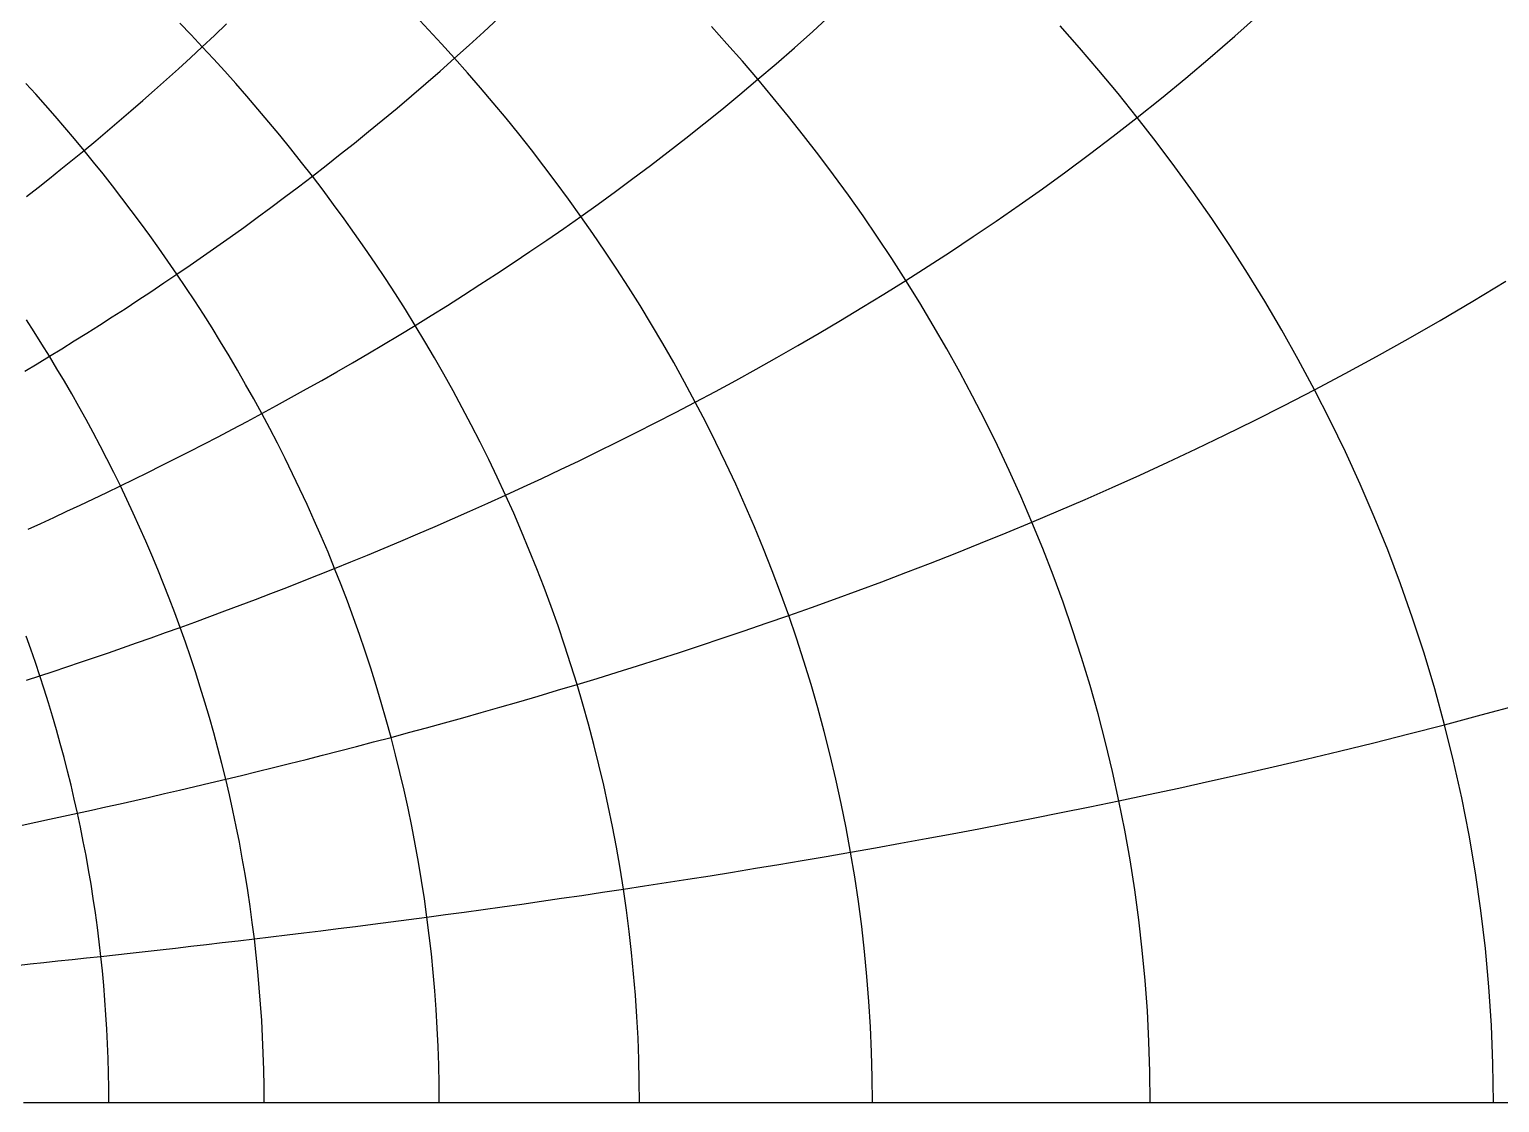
# Model space of a CAD drawing. Header units: metres. Extents: x -3.79 to 3.79, y -1 to 0.
# Drawn here: x 0.803 to 1.424, y -1 to -0.547 of the extents above; entities that cross this region are included whole.
import ezdxf

# ---------------------------------------------------------------- set-up
doc = ezdxf.new("R2010")
doc.units = ezdxf.units.M

msp = doc.modelspace()

# ---------------------------------------------------------------- linework, layer by layer
for p, q in [((0.87162, -0.54922), (0.86687, -0.54426)), ((0.88144, -0.54948), (0.88653, -0.54463)), ((0.97189, -0.54705), (0.96637, -0.54118)), ((0.99515, -0.54794), (1.00132, -0.54219)), ((1.0978, -0.55297), (1.09123, -0.54568)), ((1.13402, -0.54779), (1.14179, -0.54071)), ((1.24668, -0.55469), (1.23848, -0.54539)), ((1.31217, -0.54983), (1.3226, -0.54055)), ((0.87636, -0.55425), (0.87162, -0.54922)), ((0.87636, -0.55425), (0.88144, -0.54948)), ((0.97738, -0.55302), (0.97189, -0.54705)), ((0.989, -0.55357), (0.99515, -0.54794)), ((1.12627, -0.55469), (1.13402, -0.54779)), ((1.30179, -0.55881), (1.31217, -0.54983)), ((0.8713, -0.55895), (0.87636, -0.55425)), ((0.88109, -0.55936), (0.87636, -0.55425)), ((0.98286, -0.55909), (0.97738, -0.55302)), ((0.98286, -0.55909), (0.989, -0.55357)), ((1.10434, -0.56041), (1.0978, -0.55297)), ((1.11855, -0.56143), (1.12627, -0.55469)), ((1.25484, -0.56423), (1.24668, -0.55469)), ((0.86122, -0.56812), (0.86625, -0.56357)), ((0.86625, -0.56357), (0.8713, -0.55895)), ((0.8858, -0.56454), (0.88109, -0.55936)), ((0.8905, -0.5698), (0.8858, -0.56454)), ((0.97065, -0.56982), (0.97675, -0.56451)), ((0.97675, -0.56451), (0.98286, -0.55909)), ((0.98832, -0.56527), (0.98286, -0.55909)), ((1.11086, -0.56801), (1.10434, -0.56041)), ((1.11086, -0.56801), (1.11855, -0.56143)), ((1.26295, -0.57402), (1.25484, -0.56423)), ((1.29147, -0.5675), (1.30179, -0.55881)), ((0.80602, -0.57428), (0.80189, -0.56972)), ((0.8562, -0.57259), (0.86122, -0.56812)), ((0.89518, -0.57514), (0.8905, -0.5698)), ((0.96458, -0.57504), (0.97065, -0.56982)), ((0.99376, -0.57156), (0.98832, -0.56527)), ((1.1032, -0.57443), (1.11086, -0.56801)), ((1.11734, -0.57576), (1.11086, -0.56801)), ((1.2812, -0.57591), (1.29147, -0.5675)), ((0.81014, -0.57891), (0.80602, -0.57428)), ((0.84621, -0.58134), (0.8512, -0.577)), ((0.8512, -0.577), (0.8562, -0.57259)), ((0.89984, -0.58056), (0.89518, -0.57514)), ((0.95853, -0.58015), (0.96458, -0.57504)), ((0.99917, -0.57795), (0.99376, -0.57156)), ((1.09558, -0.5807), (1.1032, -0.57443)), ((1.12378, -0.58367), (1.11734, -0.57576)), ((1.271, -0.58406), (1.26295, -0.57402)), ((1.271, -0.58406), (1.2812, -0.57591)), ((0.81424, -0.58359), (0.81014, -0.57891)), ((0.84124, -0.5856), (0.84621, -0.58134)), ((0.90448, -0.58606), (0.89984, -0.58056)), ((0.95251, -0.58517), (0.95853, -0.58015)), ((1.00456, -0.58445), (0.99917, -0.57795)), ((1.088, -0.58682), (1.09558, -0.5807)), ((0.81833, -0.58834), (0.81424, -0.58359)), ((0.8224, -0.59314), (0.81833, -0.58834)), ((0.83629, -0.58981), (0.84124, -0.5856)), ((0.9091, -0.59165), (0.90448, -0.58606)), ((0.94651, -0.59009), (0.95251, -0.58517)), ((1.00992, -0.59107), (1.00456, -0.58445)), ((1.08046, -0.59279), (1.088, -0.58682)), ((1.13018, -0.59174), (1.12378, -0.58367)), ((1.26087, -0.59195), (1.271, -0.58406)), ((1.27898, -0.59435), (1.271, -0.58406)), ((0.82645, -0.59801), (0.8224, -0.59314)), ((0.82645, -0.59801), (0.83136, -0.59394)), ((0.83136, -0.59394), (0.83629, -0.58981)), ((0.91369, -0.59731), (0.9091, -0.59165)), ((0.9346, -0.59967), (0.94054, -0.59493)), ((0.94054, -0.59493), (0.94651, -0.59009)), ((1.01524, -0.5978), (1.00992, -0.59107)), ((1.07296, -0.59863), (1.08046, -0.59279)), ((1.13653, -0.59998), (1.13018, -0.59174)), ((1.25081, -0.59959), (1.26087, -0.59195)), ((1.28688, -0.60491), (1.27898, -0.59435)), ((0.82156, -0.60202), (0.82645, -0.59801)), ((0.83048, -0.60295), (0.82645, -0.59801)), ((0.91826, -0.60306), (0.91369, -0.59731)), ((0.92868, -0.60432), (0.9346, -0.59967)), ((1.02052, -0.60464), (1.01524, -0.5978)), ((1.0655, -0.60433), (1.07296, -0.59863)), ((1.14282, -0.60838), (1.13653, -0.59998)), ((1.24083, -0.607), (1.25081, -0.59959)), ((0.81183, -0.60986), (0.81669, -0.60597)), ((0.81669, -0.60597), (0.82156, -0.60202)), ((0.83449, -0.60794), (0.83048, -0.60295)), ((0.83848, -0.61301), (0.83449, -0.60794)), ((0.9228, -0.60889), (0.91826, -0.60306)), ((0.9228, -0.60889), (0.92868, -0.60432)), ((1.02577, -0.61159), (1.02052, -0.60464)), ((1.05809, -0.6099), (1.0655, -0.60433)), ((1.23093, -0.61418), (1.24083, -0.607)), ((1.29469, -0.61573), (1.28688, -0.60491)), ((0.8022, -0.61746), (0.807, -0.61369)), ((0.807, -0.61369), (0.81183, -0.60986)), ((0.84244, -0.61813), (0.83848, -0.61301)), ((0.91111, -0.61777), (0.91694, -0.61337)), ((0.91694, -0.61337), (0.9228, -0.60889)), ((0.92731, -0.6148), (0.9228, -0.60889)), ((1.03098, -0.61867), (1.02577, -0.61159)), ((1.05073, -0.61534), (1.05809, -0.6099)), ((1.14906, -0.61695), (1.14282, -0.60838)), ((1.22111, -0.62114), (1.23093, -0.61418)), ((0.84638, -0.62332), (0.84244, -0.61813)), ((0.90532, -0.62209), (0.91111, -0.61777)), ((0.93178, -0.6208), (0.92731, -0.6148)), ((1.03614, -0.62585), (1.03098, -0.61867)), ((1.04341, -0.62066), (1.05073, -0.61534)), ((1.15523, -0.62569), (1.14906, -0.61695)), ((1.3024, -0.62682), (1.29469, -0.61573)), ((0.85029, -0.62857), (0.84638, -0.62332)), ((0.89382, -0.6305), (0.89955, -0.62634)), ((0.89955, -0.62634), (0.90532, -0.62209)), ((0.93623, -0.62688), (0.93178, -0.6208)), ((1.02892, -0.63093), (1.03614, -0.62585)), ((1.03614, -0.62585), (1.04341, -0.62066)), ((1.04125, -0.63316), (1.03614, -0.62585)), ((1.16134, -0.6346), (1.15523, -0.62569)), ((1.21137, -0.62789), (1.22111, -0.62114)), ((0.85418, -0.63389), (0.85029, -0.62857)), ((0.88812, -0.63459), (0.89382, -0.6305)), ((0.94064, -0.63305), (0.93623, -0.62688)), ((1.02174, -0.63589), (1.02892, -0.63093)), ((1.20172, -0.63443), (1.21137, -0.62789)), ((1.31, -0.63817), (1.3024, -0.62682)), ((0.85803, -0.63928), (0.85418, -0.63389)), ((0.87682, -0.64256), (0.88245, -0.63861)), ((0.88245, -0.63861), (0.88812, -0.63459)), ((0.94501, -0.63931), (0.94064, -0.63305)), ((1.01462, -0.64075), (1.02174, -0.63589)), ((1.04631, -0.64058), (1.04125, -0.63316)), ((1.16736, -0.64368), (1.16134, -0.6346)), ((1.19216, -0.64078), (1.20172, -0.63443)), ((1.31747, -0.6498), (1.31, -0.63817)), ((0.86186, -0.64473), (0.85803, -0.63928)), ((0.86565, -0.65025), (0.86186, -0.64473)), ((0.87122, -0.64644), (0.87682, -0.64256)), ((0.94934, -0.64565), (0.94501, -0.63931)), ((1.00755, -0.6455), (1.01462, -0.64075)), ((1.05131, -0.64812), (1.04631, -0.64058)), ((1.1733, -0.65293), (1.16736, -0.64368)), ((1.18268, -0.64695), (1.19216, -0.64078)), ((0.86012, -0.65399), (0.86565, -0.65025)), ((0.86565, -0.65025), (0.87122, -0.64644)), ((0.86941, -0.65583), (0.86565, -0.65025)), ((0.95362, -0.65208), (0.94934, -0.64565)), ((0.99356, -0.65468), (1.00053, -0.65014)), ((1.00053, -0.65014), (1.00755, -0.6455)), ((1.05625, -0.65578), (1.05131, -0.64812)), ((1.1733, -0.65293), (1.18268, -0.64695)), ((1.3248, -0.6617), (1.31747, -0.6498)), ((0.84915, -0.66129), (0.85462, -0.65767)), ((0.85462, -0.65767), (0.86012, -0.65399)), ((0.87313, -0.66148), (0.86941, -0.65583)), ((0.95787, -0.65859), (0.95362, -0.65208)), ((0.98665, -0.65912), (0.99356, -0.65468)), ((1.06113, -0.66356), (1.05625, -0.65578)), ((1.16401, -0.65874), (1.1733, -0.65293)), ((1.17915, -0.66236), (1.1733, -0.65293)), ((1.41261, -0.66165), (1.42657, -0.65316)), ((0.84372, -0.66484), (0.84915, -0.66129)), ((0.87682, -0.6672), (0.87313, -0.66148)), ((0.96206, -0.66519), (0.95787, -0.65859)), ((0.97297, -0.66772), (0.97978, -0.66347)), ((0.97978, -0.66347), (0.98665, -0.65912)), ((1.06595, -0.67146), (1.06113, -0.66356)), ((1.1548, -0.66439), (1.16401, -0.65874)), ((1.1849, -0.67196), (1.17915, -0.66236)), ((1.33197, -0.67388), (1.3248, -0.6617)), ((1.39885, -0.66978), (1.41261, -0.66165)), ((0.80541, -0.67462), (0.80214, -0.66954)), ((0.83296, -0.67177), (0.83832, -0.66833)), ((0.83832, -0.66833), (0.84372, -0.66484)), ((0.88047, -0.67299), (0.87682, -0.6672)), ((0.96621, -0.67188), (0.96206, -0.66519)), ((0.96621, -0.67188), (0.97297, -0.66772)), ((1.13667, -0.6752), (1.14569, -0.66987)), ((1.14569, -0.66987), (1.1548, -0.66439)), ((1.38529, -0.67756), (1.39885, -0.66978)), ((0.80864, -0.67975), (0.80541, -0.67462)), ((0.82233, -0.67846), (0.82763, -0.67514)), ((0.82763, -0.67514), (0.83296, -0.67177)), ((0.88408, -0.67884), (0.88047, -0.67299)), ((0.95285, -0.67995), (0.9595, -0.67596)), ((0.9595, -0.67596), (0.96621, -0.67188)), ((0.9703, -0.67866), (0.96621, -0.67188)), ((1.07069, -0.67948), (1.06595, -0.67146)), ((1.12774, -0.68039), (1.13667, -0.6752)), ((1.19055, -0.68173), (1.1849, -0.67196)), ((1.33898, -0.68633), (1.33197, -0.67388)), ((0.81184, -0.68494), (0.80864, -0.67975)), ((0.81184, -0.68494), (0.81707, -0.68173)), ((0.81707, -0.68173), (0.82233, -0.67846)), ((0.88765, -0.68476), (0.88408, -0.67884)), ((0.94624, -0.68386), (0.95285, -0.67995)), ((0.97434, -0.68553), (0.9703, -0.67866)), ((1.07535, -0.68762), (1.07069, -0.67948)), ((1.1189, -0.68542), (1.12774, -0.68039)), ((1.19609, -0.69168), (1.19055, -0.68173)), ((1.37193, -0.68503), (1.38529, -0.67756)), ((0.80149, -0.6912), (0.80665, -0.68809)), ((0.80665, -0.68809), (0.81184, -0.68494)), ((0.81501, -0.69017), (0.81184, -0.68494)), ((0.89117, -0.69074), (0.88765, -0.68476)), ((0.93319, -0.69144), (0.93969, -0.68769)), ((0.93969, -0.68769), (0.94624, -0.68386)), ((0.97832, -0.69248), (0.97434, -0.68553)), ((1.07994, -0.69588), (1.07535, -0.68762)), ((1.11015, -0.69032), (1.1189, -0.68542)), ((1.34581, -0.69906), (1.33898, -0.68633)), ((1.35877, -0.69219), (1.37193, -0.68503)), ((0.81814, -0.69546), (0.81501, -0.69017)), ((0.89465, -0.69679), (0.89117, -0.69074)), ((0.92674, -0.69512), (0.93319, -0.69144)), ((0.98224, -0.69952), (0.97832, -0.69248)), ((1.10149, -0.69509), (1.11015, -0.69032)), ((1.20151, -0.7018), (1.19609, -0.69168)), ((1.34581, -0.69906), (1.35877, -0.69219)), ((0.82123, -0.7008), (0.81814, -0.69546)), ((0.82429, -0.7062), (0.82123, -0.7008)), ((0.89808, -0.70291), (0.89465, -0.69679)), ((0.914, -0.70224), (0.92035, -0.69872)), ((0.92035, -0.69872), (0.92674, -0.69512)), ((0.9861, -0.70665), (0.98224, -0.69952)), ((1.08444, -0.70425), (1.07994, -0.69588)), ((1.08444, -0.70425), (1.09292, -0.69973)), ((1.09292, -0.69973), (1.10149, -0.69509)), ((1.33305, -0.70566), (1.34581, -0.69906)), ((1.35244, -0.71205), (1.34581, -0.69906)), ((0.82731, -0.71164), (0.82429, -0.7062)), ((0.90146, -0.70909), (0.89808, -0.70291)), ((0.90146, -0.70909), (0.90771, -0.7057)), ((0.90771, -0.7057), (0.914, -0.70224)), ((0.98989, -0.71386), (0.9861, -0.70665)), ((1.07605, -0.70865), (1.08444, -0.70425)), ((1.08885, -0.71275), (1.08444, -0.70425)), ((1.2068, -0.71209), (1.20151, -0.7018)), ((1.32048, -0.712), (1.33305, -0.70566)), ((0.83028, -0.71714), (0.82731, -0.71164)), ((0.88913, -0.71568), (0.89527, -0.71242)), ((0.89527, -0.71242), (0.90146, -0.70909)), ((0.9048, -0.71535), (0.90146, -0.70909)), ((1.05953, -0.71711), (1.06774, -0.71294)), ((1.06774, -0.71294), (1.07605, -0.70865)), ((1.09317, -0.72136), (1.08885, -0.71275)), ((1.21196, -0.72255), (1.2068, -0.71209)), ((1.3081, -0.7181), (1.32048, -0.712)), ((1.35886, -0.72532), (1.35244, -0.71205)), ((0.83322, -0.72269), (0.83028, -0.71714)), ((0.877, -0.72202), (0.88304, -0.71888)), ((0.88304, -0.71888), (0.88913, -0.71568)), ((0.90808, -0.72166), (0.9048, -0.71535)), ((0.99362, -0.72116), (0.98989, -0.71386)), ((1.05139, -0.72118), (1.05953, -0.71711)), ((1.29591, -0.72396), (1.3081, -0.7181)), ((0.83611, -0.72829), (0.83322, -0.72269)), ((0.86506, -0.72811), (0.871, -0.72509)), ((0.871, -0.72509), (0.877, -0.72202)), ((0.9113, -0.72804), (0.90808, -0.72166)), ((0.99727, -0.72855), (0.99362, -0.72116)), ((1.03538, -0.72902), (1.04335, -0.72515)), ((1.04335, -0.72515), (1.05139, -0.72118)), ((1.0974, -0.73009), (1.09317, -0.72136)), ((1.21698, -0.73318), (1.21196, -0.72255)), ((1.2839, -0.72961), (1.29591, -0.72396)), ((1.36505, -0.73885), (1.35886, -0.72532)), ((0.83896, -0.73395), (0.83611, -0.72829)), ((0.85332, -0.73399), (0.85916, -0.73108)), ((0.85916, -0.73108), (0.86506, -0.72811)), ((0.91447, -0.73449), (0.9113, -0.72804)), ((1.00085, -0.73602), (0.99727, -0.72855)), ((1.0275, -0.73279), (1.03538, -0.72902)), ((1.10152, -0.73894), (1.0974, -0.73009)), ((1.27208, -0.73505), (1.2839, -0.72961)), ((0.84176, -0.73965), (0.83896, -0.73395)), ((0.84176, -0.73965), (0.84752, -0.73684)), ((0.84752, -0.73684), (0.85332, -0.73399)), ((0.91758, -0.741), (0.91447, -0.73449)), ((1.00436, -0.74357), (1.00085, -0.73602)), ((1.01199, -0.74006), (1.01971, -0.73647)), ((1.01971, -0.73647), (1.0275, -0.73279)), ((1.22185, -0.74398), (1.21698, -0.73318)), ((1.26044, -0.74029), (1.27208, -0.73505)), ((0.8304, -0.74511), (0.83606, -0.7424)), ((0.83606, -0.7424), (0.84176, -0.73965)), ((0.84452, -0.7454), (0.84176, -0.73965)), ((0.92063, -0.74757), (0.91758, -0.741)), ((0.9968, -0.74699), (1.00436, -0.74357)), ((1.00436, -0.74357), (1.01199, -0.74006)), ((1.00778, -0.75121), (1.00436, -0.74357)), ((1.10554, -0.74789), (1.10152, -0.73894)), ((1.22656, -0.75494), (1.22185, -0.74398)), ((1.24897, -0.74535), (1.26044, -0.74029)), ((1.371, -0.75265), (1.36505, -0.73885)), ((0.81369, -0.75294), (0.81922, -0.75038)), ((0.81922, -0.75038), (0.82478, -0.74777)), ((0.82478, -0.74777), (0.8304, -0.74511)), ((0.84723, -0.75121), (0.84452, -0.7454)), ((0.92362, -0.75421), (0.92063, -0.74757)), ((0.98192, -0.7536), (0.98932, -0.75034)), ((0.98932, -0.75034), (0.9968, -0.74699)), ((1.10944, -0.75697), (1.10554, -0.74789)), ((1.22656, -0.75494), (1.23768, -0.75023)), ((1.23768, -0.75023), (1.24897, -0.74535)), ((0.80278, -0.75794), (0.80822, -0.75546)), ((0.80822, -0.75546), (0.81369, -0.75294)), ((0.84988, -0.75706), (0.84723, -0.75121)), ((0.85249, -0.76297), (0.84988, -0.75706)), ((0.92655, -0.76091), (0.92362, -0.75421)), ((0.96735, -0.75991), (0.9746, -0.75679)), ((0.9746, -0.75679), (0.98192, -0.7536)), ((1.01112, -0.75893), (1.00778, -0.75121)), ((1.11323, -0.76615), (1.10944, -0.75697)), ((1.2156, -0.75949), (1.22656, -0.75494)), ((1.2311, -0.76606), (1.22656, -0.75494)), ((1.37669, -0.76669), (1.371, -0.75265)), ((0.85504, -0.76892), (0.85249, -0.76297)), ((0.92941, -0.76767), (0.92655, -0.76091)), ((0.95308, -0.76594), (0.96018, -0.76296)), ((0.96018, -0.76296), (0.96735, -0.75991)), ((1.01438, -0.76673), (1.01112, -0.75893)), ((1.2048, -0.76388), (1.2156, -0.75949)), ((0.85755, -0.77492), (0.85504, -0.76892)), ((0.9322, -0.77449), (0.92941, -0.76767)), ((0.93909, -0.7717), (0.94605, -0.76885)), ((0.94605, -0.76885), (0.95308, -0.76594)), ((1.01755, -0.7746), (1.01438, -0.76673)), ((1.1169, -0.77544), (1.11323, -0.76615)), ((1.18368, -0.77225), (1.19416, -0.76813)), ((1.19416, -0.76813), (1.2048, -0.76388)), ((1.23547, -0.77734), (1.2311, -0.76606)), ((1.38211, -0.78099), (1.37669, -0.76669)), ((0.85999, -0.78097), (0.85755, -0.77492)), ((0.92539, -0.77722), (0.9322, -0.77449)), ((0.9322, -0.77449), (0.93909, -0.7717)), ((0.93493, -0.78138), (0.9322, -0.77449)), ((1.02063, -0.78256), (1.01755, -0.7746)), ((1.12045, -0.78484), (1.1169, -0.77544)), ((1.17335, -0.77623), (1.18368, -0.77225)), ((0.86238, -0.78706), (0.85999, -0.78097)), ((0.91196, -0.78251), (0.91864, -0.7799)), ((0.91864, -0.7799), (0.92539, -0.77722)), ((0.93758, -0.78832), (0.93493, -0.78138)), ((1.15313, -0.78381), (1.16317, -0.78008)), ((1.16317, -0.78008), (1.17335, -0.77623)), ((1.23966, -0.78877), (1.23547, -0.77734)), ((1.38723, -0.79552), (1.38211, -0.78099)), ((0.86472, -0.7932), (0.86238, -0.78706)), ((0.89231, -0.79004), (0.89879, -0.78758)), ((0.89879, -0.78758), (0.90534, -0.78507)), ((0.90534, -0.78507), (0.91196, -0.78251)), ((1.02361, -0.79059), (1.02063, -0.78256)), ((1.12386, -0.79434), (1.12045, -0.78484)), ((1.13348, -0.79093), (1.14324, -0.78743)), ((1.14324, -0.78743), (1.15313, -0.78381)), ((0.86699, -0.79938), (0.86472, -0.7932)), ((0.87952, -0.7948), (0.88588, -0.79244)), ((0.88588, -0.79244), (0.89231, -0.79004)), ((0.94016, -0.79531), (0.93758, -0.78832)), ((1.0265, -0.7987), (1.02361, -0.79059)), ((1.12386, -0.79434), (1.13348, -0.79093)), ((1.24366, -0.80035), (1.23966, -0.78877)), ((0.86081, -0.8016), (0.86699, -0.79938)), ((0.86699, -0.79938), (0.87323, -0.79712)), ((0.8692, -0.80561), (0.86699, -0.79938)), ((0.87323, -0.79712), (0.87952, -0.7948)), ((0.94266, -0.80237), (0.94016, -0.79531)), ((1.02929, -0.80688), (1.0265, -0.7987)), ((1.10502, -0.80084), (1.11438, -0.79764)), ((1.11438, -0.79764), (1.12386, -0.79434)), ((1.12715, -0.80394), (1.12386, -0.79434)), ((1.24746, -0.81207), (1.24366, -0.80035)), ((1.39205, -0.81029), (1.38723, -0.79552)), ((0.80396, -0.80859), (0.80198, -0.80302)), ((0.84264, -0.80802), (0.84864, -0.80592)), ((0.84864, -0.80592), (0.8547, -0.80378)), ((0.8547, -0.80378), (0.86081, -0.8016)), ((0.87136, -0.81188), (0.8692, -0.80561)), ((0.94509, -0.80948), (0.94266, -0.80237)), ((1.0867, -0.80698), (1.0958, -0.80395)), ((1.0958, -0.80395), (1.10502, -0.80084)), ((1.13029, -0.81363), (1.12715, -0.80394)), ((0.8059, -0.81418), (0.80396, -0.80859)), ((0.82497, -0.81408), (0.8308, -0.8121)), ((0.8308, -0.8121), (0.83669, -0.81008)), ((0.83669, -0.81008), (0.84264, -0.80802)), ((0.87345, -0.8182), (0.87136, -0.81188)), ((0.94744, -0.81664), (0.94509, -0.80948)), ((1.03197, -0.81513), (1.02929, -0.80688)), ((1.06011, -0.81555), (1.06886, -0.81278)), ((1.06886, -0.81278), (1.07772, -0.80992)), ((1.07772, -0.80992), (1.0867, -0.80698)), ((1.25106, -0.82393), (1.24746, -0.81207)), ((1.39655, -0.82526), (1.39205, -0.81029)), ((0.80779, -0.81981), (0.8059, -0.81418)), ((0.80779, -0.81981), (0.81346, -0.81794)), ((0.81346, -0.81794), (0.81919, -0.81603)), ((0.81919, -0.81603), (0.82497, -0.81408)), ((0.87548, -0.82455), (0.87345, -0.8182)), ((0.94971, -0.82386), (0.94744, -0.81664)), ((1.03456, -0.82345), (1.03197, -0.81513)), ((1.04297, -0.82089), (1.05148, -0.81826)), ((1.05148, -0.81826), (1.06011, -0.81555)), ((1.1333, -0.82343), (1.13029, -0.81363)), ((0.80216, -0.82166), (0.80779, -0.81981)), ((0.80962, -0.82548), (0.80779, -0.81981)), ((0.87744, -0.83095), (0.87548, -0.82455)), ((0.9519, -0.83112), (0.94971, -0.82386)), ((1.02626, -0.82595), (1.03456, -0.82345)), ((1.03456, -0.82345), (1.04297, -0.82089)), ((1.03703, -0.83184), (1.03456, -0.82345)), ((1.13615, -0.83331), (1.1333, -0.82343)), ((1.25444, -0.83592), (1.25106, -0.82393)), ((1.40071, -0.84045), (1.39655, -0.82526)), ((0.8114, -0.83118), (0.80962, -0.82548)), ((0.81313, -0.83691), (0.8114, -0.83118)), ((0.87933, -0.83738), (0.87744, -0.83095)), ((0.954, -0.83844), (0.9519, -0.83112)), ((1.00198, -0.83307), (1.00997, -0.83075)), ((1.00997, -0.83075), (1.01806, -0.82838)), ((1.01806, -0.82838), (1.02626, -0.82595)), ((0.8148, -0.84266), (0.81313, -0.83691)), ((0.88116, -0.84385), (0.87933, -0.83738)), ((0.97858, -0.83967), (0.98628, -0.83752)), ((0.98628, -0.83752), (0.99408, -0.83532)), ((0.99408, -0.83532), (1.00198, -0.83307)), ((1.0394, -0.84029), (1.03703, -0.83184)), ((1.13886, -0.84328), (1.13615, -0.83331)), ((1.25761, -0.84803), (1.25444, -0.83592)), ((1.40071, -0.84045), (1.41617, -0.83636)), ((1.41617, -0.83636), (1.432, -0.83207)), ((0.81642, -0.84846), (0.8148, -0.84266)), ((0.88292, -0.85036), (0.88116, -0.84385)), ((0.95602, -0.8458), (0.954, -0.83844)), ((0.95602, -0.8458), (0.96345, -0.84381)), ((0.96345, -0.84381), (0.97097, -0.84176)), ((0.97097, -0.84176), (0.97858, -0.83967)), ((1.04165, -0.84881), (1.0394, -0.84029)), ((1.14141, -0.85333), (1.13886, -0.84328)), ((1.3856, -0.84435), (1.40071, -0.84045)), ((1.40453, -0.85583), (1.40071, -0.84045)), ((0.81798, -0.85428), (0.81642, -0.84846)), ((0.93424, -0.85153), (0.94142, -0.84966)), ((0.94142, -0.84966), (0.94868, -0.84776)), ((0.94868, -0.84776), (0.95602, -0.8458)), ((0.95795, -0.85321), (0.95602, -0.8458)), ((1.04379, -0.85738), (1.04165, -0.84881)), ((1.26055, -0.86026), (1.25761, -0.84803)), ((1.35638, -0.85161), (1.37083, -0.84806)), ((1.37083, -0.84806), (1.3856, -0.84435)), ((0.81948, -0.86012), (0.81798, -0.85428)), ((0.88461, -0.85691), (0.88292, -0.85036)), ((0.9132, -0.85688), (0.92014, -0.85513)), ((0.92014, -0.85513), (0.92715, -0.85335)), ((0.92715, -0.85335), (0.93424, -0.85153)), ((0.95979, -0.86067), (0.95795, -0.85321)), ((1.14381, -0.86347), (1.14141, -0.85333)), ((1.32839, -0.85826), (1.34223, -0.85501)), ((1.34223, -0.85501), (1.35638, -0.85161)), ((1.40798, -0.87138), (1.40453, -0.85583)), ((0.82093, -0.866), (0.81948, -0.86012)), ((0.88623, -0.86349), (0.88461, -0.85691)), ((0.88623, -0.86349), (0.89286, -0.86189)), ((0.89286, -0.86189), (0.89957, -0.86025)), ((0.89957, -0.86025), (0.90635, -0.85858)), ((0.90635, -0.85858), (0.9132, -0.85688)), ((0.96154, -0.86816), (0.95979, -0.86067)), ((1.04581, -0.86601), (1.04379, -0.85738)), ((1.26326, -0.8726), (1.26055, -0.86026)), ((1.30155, -0.86435), (1.31483, -0.86137)), ((1.31483, -0.86137), (1.32839, -0.85826)), ((0.82232, -0.8719), (0.82093, -0.866)), ((0.8604, -0.86957), (0.86676, -0.86809)), ((0.86676, -0.86809), (0.87318, -0.86659)), ((0.87318, -0.86659), (0.87967, -0.86506)), ((0.87967, -0.86506), (0.88623, -0.86349)), ((0.88778, -0.8701), (0.88623, -0.86349)), ((0.9632, -0.8757), (0.96154, -0.86816)), ((1.04772, -0.87469), (1.04581, -0.86601)), ((1.14604, -0.87367), (1.14381, -0.86347)), ((1.27577, -0.86996), (1.28853, -0.86721)), ((1.28853, -0.86721), (1.30155, -0.86435)), ((0.82365, -0.87783), (0.82232, -0.8719)), ((0.83565, -0.87518), (0.84174, -0.87382)), ((0.84174, -0.87382), (0.8479, -0.87243)), ((0.8479, -0.87243), (0.85412, -0.87101)), ((0.85412, -0.87101), (0.8604, -0.86957)), ((0.88925, -0.87674), (0.88778, -0.8701)), ((1.0495, -0.88342), (1.04772, -0.87469)), ((1.14811, -0.88395), (1.14604, -0.87367)), ((1.25099, -0.87515), (1.26326, -0.8726)), ((1.26326, -0.8726), (1.27577, -0.86996)), ((1.26573, -0.88505), (1.26326, -0.8726)), ((1.41105, -0.88709), (1.40798, -0.87138)), ((0.80609, -0.88162), (0.81188, -0.88038)), ((0.81188, -0.88038), (0.81774, -0.87911)), ((0.81774, -0.87911), (0.82365, -0.87783)), ((0.82365, -0.87783), (0.82962, -0.87652)), ((0.82491, -0.88378), (0.82365, -0.87783)), ((0.82962, -0.87652), (0.83565, -0.87518)), ((0.89065, -0.88342), (0.88925, -0.87674)), ((0.96477, -0.88328), (0.9632, -0.8757)), ((1.21551, -0.88222), (1.22712, -0.87995)), ((1.22712, -0.87995), (1.23894, -0.87759)), ((1.23894, -0.87759), (1.25099, -0.87515)), ((0.80036, -0.88283), (0.80609, -0.88162)), ((0.82612, -0.88975), (0.82491, -0.88378)), ((0.89198, -0.89012), (0.89065, -0.88342)), ((0.96625, -0.89089), (0.96477, -0.88328)), ((1.05116, -0.8922), (1.0495, -0.88342)), ((1.15001, -0.89428), (1.14811, -0.88395)), ((1.18191, -0.88856), (1.19292, -0.88652)), ((1.19292, -0.88652), (1.20411, -0.88441)), ((1.20411, -0.88441), (1.21551, -0.88222)), ((1.26796, -0.89758), (1.26573, -0.88505)), ((1.41374, -0.90295), (1.41105, -0.88709)), ((0.82727, -0.89575), (0.82612, -0.88975)), ((0.89323, -0.89685), (0.89198, -0.89012)), ((0.96762, -0.89854), (0.96625, -0.89089)), ((1.05269, -0.90102), (1.05116, -0.8922)), ((1.15001, -0.89428), (1.16046, -0.89244)), ((1.16046, -0.89244), (1.1711, -0.89053)), ((1.1711, -0.89053), (1.18191, -0.88856)), ((0.82835, -0.90177), (0.82727, -0.89575)), ((0.8944, -0.90361), (0.89323, -0.89685)), ((0.9689, -0.90621), (0.96762, -0.89854)), ((1.10985, -0.9011), (1.11965, -0.89948)), ((1.11965, -0.89948), (1.1296, -0.8978)), ((1.1296, -0.8978), (1.13972, -0.89607)), ((1.13972, -0.89607), (1.15001, -0.89428)), ((1.15174, -0.90468), (1.15001, -0.89428)), ((1.26993, -0.9102), (1.26796, -0.89758)), ((0.82938, -0.90781), (0.82835, -0.90177)), ((0.8955, -0.91039), (0.8944, -0.90361)), ((1.05409, -0.90989), (1.05269, -0.90102)), ((1.07212, -0.90713), (1.08134, -0.90568)), ((1.08134, -0.90568), (1.0907, -0.9042)), ((1.0907, -0.9042), (1.1002, -0.90267)), ((1.1002, -0.90267), (1.10985, -0.9011)), ((1.15329, -0.91514), (1.15174, -0.90468)), ((1.41603, -0.91893), (1.41374, -0.90295)), ((0.83033, -0.91387), (0.82938, -0.90781)), ((0.89652, -0.91719), (0.8955, -0.91039)), ((0.97008, -0.91392), (0.9689, -0.90621)), ((1.03658, -0.9125), (1.04527, -0.91121)), ((1.04527, -0.91121), (1.05409, -0.90989)), ((1.05409, -0.90989), (1.06304, -0.90853)), ((1.05537, -0.91879), (1.05409, -0.90989)), ((1.06304, -0.90853), (1.07212, -0.90713)), ((1.27166, -0.92288), (1.26993, -0.9102)), ((0.83123, -0.91995), (0.83033, -0.91387)), ((0.89746, -0.92402), (0.89652, -0.91719)), ((0.97117, -0.92166), (0.97008, -0.91392)), ((0.99487, -0.91844), (1.00299, -0.91731)), ((1.00299, -0.91731), (1.01121, -0.91616)), ((1.01121, -0.91616), (1.01955, -0.91497)), ((1.01955, -0.91497), (1.02801, -0.91375)), ((1.02801, -0.91375), (1.03658, -0.9125)), ((1.15467, -0.92564), (1.15329, -0.91514)), ((0.83206, -0.92604), (0.83123, -0.91995)), ((0.89832, -0.93087), (0.89746, -0.92402)), ((0.94836, -0.92465), (0.95587, -0.92368)), ((0.95587, -0.92368), (0.96347, -0.92268)), ((0.96347, -0.92268), (0.97117, -0.92166)), ((0.97117, -0.92166), (0.97897, -0.92061)), ((0.97215, -0.92942), (0.97117, -0.92166)), ((0.97897, -0.92061), (0.98687, -0.91954)), ((0.98687, -0.91954), (0.99487, -0.91844)), ((1.05652, -0.92773), (1.05537, -0.91879)), ((1.27312, -0.93564), (1.27166, -0.92288)), ((1.41792, -0.93501), (1.41603, -0.91893)), ((0.83283, -0.93215), (0.83206, -0.92604)), ((0.89832, -0.93087), (0.90521, -0.93003)), ((0.90521, -0.93003), (0.91219, -0.92919)), ((0.91219, -0.92919), (0.91925, -0.92832)), ((0.91925, -0.92832), (0.92639, -0.92743)), ((0.92639, -0.92743), (0.93363, -0.92653)), ((0.93363, -0.92653), (0.94095, -0.9256)), ((0.94095, -0.9256), (0.94836, -0.92465)), ((0.97303, -0.9372), (0.97215, -0.92942)), ((1.05753, -0.93669), (1.05652, -0.92773)), ((1.15587, -0.93618), (1.15467, -0.92564)), ((0.83353, -0.93827), (0.83283, -0.93215)), ((0.83969, -0.93759), (0.84592, -0.93691)), ((0.84592, -0.93691), (0.85222, -0.9362)), ((0.85222, -0.9362), (0.85858, -0.93549)), ((0.85858, -0.93549), (0.86502, -0.93476)), ((0.86502, -0.93476), (0.87153, -0.93401)), ((0.87153, -0.93401), (0.87811, -0.93325)), ((0.87811, -0.93325), (0.88477, -0.93247)), ((0.88477, -0.93247), (0.89151, -0.93168)), ((0.89151, -0.93168), (0.89832, -0.93087)), ((0.8991, -0.93773), (0.89832, -0.93087)), ((1.05842, -0.94569), (1.05753, -0.93669)), ((1.15688, -0.94676), (1.15587, -0.93618)), ((1.27433, -0.94845), (1.27312, -0.93564)), ((1.4194, -0.95118), (1.41792, -0.93501)), ((0.79789, -0.94206), (0.80368, -0.94146)), ((0.80368, -0.94146), (0.80952, -0.94084)), ((0.80952, -0.94084), (0.81543, -0.94022)), ((0.81543, -0.94022), (0.8214, -0.93958)), ((0.8214, -0.93958), (0.82743, -0.93893)), ((0.82743, -0.93893), (0.83353, -0.93827)), ((0.83353, -0.93827), (0.83969, -0.93759)), ((0.83416, -0.94441), (0.83353, -0.93827)), ((0.8998, -0.94461), (0.8991, -0.93773)), ((0.97381, -0.94501), (0.97303, -0.9372)), ((0.83473, -0.95055), (0.83416, -0.94441)), ((0.90042, -0.9515), (0.8998, -0.94461)), ((0.97449, -0.95283), (0.97381, -0.94501)), ((1.05916, -0.9547), (1.05842, -0.94569)), ((1.15772, -0.95737), (1.15688, -0.94676)), ((1.27527, -0.9613), (1.27433, -0.94845)), ((0.83524, -0.95671), (0.83473, -0.95055)), ((0.90096, -0.9584), (0.90042, -0.9515)), ((0.97506, -0.96067), (0.97449, -0.95283)), ((1.05978, -0.96374), (1.05916, -0.9547)), ((1.42046, -0.96742), (1.4194, -0.95118)), ((0.83567, -0.96288), (0.83524, -0.95671)), ((0.90141, -0.96532), (0.90096, -0.9584)), ((0.97553, -0.96852), (0.97506, -0.96067)), ((1.15837, -0.96801), (1.15772, -0.95737)), ((1.27594, -0.97418), (1.27527, -0.9613)), ((0.83604, -0.96905), (0.83567, -0.96288)), ((0.90178, -0.97225), (0.90141, -0.96532)), ((1.06026, -0.97279), (1.05978, -0.96374)), ((1.15884, -0.97866), (1.15837, -0.96801)), ((1.42109, -0.9837), (1.42046, -0.96742)), ((0.83635, -0.97523), (0.83604, -0.96905)), ((0.90208, -0.97918), (0.90178, -0.97225)), ((0.9759, -0.97638), (0.97553, -0.96852)), ((1.0606, -0.98185), (1.06026, -0.97279)), ((1.27634, -0.98708), (1.27594, -0.97418)), ((0.83658, -0.98142), (0.83635, -0.97523)), ((0.90228, -0.98611), (0.90208, -0.97918)), ((0.97616, -0.98425), (0.9759, -0.97638)), ((1.15911, -0.98933), (1.15884, -0.97866)), ((0.83675, -0.98761), (0.83658, -0.98142)), ((0.90241, -0.99306), (0.90228, -0.98611)), ((0.97632, -0.99212), (0.97616, -0.98425)), ((1.0608, -0.99092), (1.0606, -0.98185)), ((1.4213, -1), (1.42109, -0.9837)), ((0.83685, -0.99381), (0.83675, -0.98761)), ((0.97637, -1), (0.97632, -0.99212)), ((1.06087, -1), (1.0608, -0.99092)), ((1.15921, -1), (1.15911, -0.98933)), ((1.27648, -1), (1.27634, -0.98708)), ((0.83689, -1), (0.83685, -0.99381)), ((0.90245, -1), (0.90241, -0.99306)), ((0.80088, -1), (0.80673, -1)), ((0.80673, -1), (0.81263, -1)), ((0.81263, -1), (0.8186, -1)), ((0.8186, -1), (0.82463, -1)), ((0.82463, -1), (0.83072, -1)), ((0.83072, -1), (0.83689, -1)), ((0.83689, -1), (0.84311, -1)), ((0.84311, -1), (0.84941, -1)), ((0.84941, -1), (0.85578, -1)), ((0.85578, -1), (0.86222, -1)), ((0.86222, -1), (0.86873, -1)), ((0.86873, -1), (0.87532, -1)), ((0.87532, -1), (0.88198, -1)), ((0.88198, -1), (0.88873, -1)), ((0.88873, -1), (0.89555, -1)), ((0.89555, -1), (0.90245, -1)), ((0.90245, -1), (0.90943, -1)), ((0.90943, -1), (0.91651, -1)), ((0.91651, -1), (0.92366, -1)), ((0.92366, -1), (0.93091, -1)), ((0.93091, -1), (0.93825, -1)), ((0.93825, -1), (0.94568, -1)), ((0.94568, -1), (0.9532, -1)), ((0.9532, -1), (0.96082, -1)), ((0.96082, -1), (0.96855, -1)), ((0.96855, -1), (0.97637, -1)), ((0.97637, -1), (0.9843, -1)), ((0.9843, -1), (0.99234, -1)), ((0.99234, -1), (1.00049, -1)), ((1.00049, -1), (1.00875, -1)), ((1.00875, -1), (1.01713, -1)), ((1.01713, -1), (1.02562, -1)), ((1.02562, -1), (1.03424, -1)), ((1.03424, -1), (1.04299, -1)), ((1.04299, -1), (1.05186, -1)), ((1.05186, -1), (1.06087, -1)), ((1.06087, -1), (1.07002, -1)), ((1.07002, -1), (1.0793, -1)), ((1.0793, -1), (1.08873, -1)), ((1.08873, -1), (1.09831, -1)), ((1.09831, -1), (1.10805, -1)), ((1.10805, -1), (1.11794, -1)), ((1.11794, -1), (1.128, -1)), ((1.128, -1), (1.13823, -1)), ((1.13823, -1), (1.14863, -1)), ((1.14863, -1), (1.15921, -1)), ((1.15921, -1), (1.16998, -1)), ((1.16998, -1), (1.18094, -1)), ((1.18094, -1), (1.1921, -1)), ((1.1921, -1), (1.20347, -1)), ((1.20347, -1), (1.21505, -1)), ((1.21505, -1), (1.22686, -1)), ((1.22686, -1), (1.23889, -1)), ((1.23889, -1), (1.25117, -1)), ((1.25117, -1), (1.26369, -1)), ((1.26369, -1), (1.27648, -1)), ((1.27648, -1), (1.28953, -1)), ((1.28953, -1), (1.30287, -1)), ((1.30287, -1), (1.3165, -1)), ((1.3165, -1), (1.33043, -1)), ((1.33043, -1), (1.34469, -1)), ((1.34469, -1), (1.35927, -1)), ((1.35927, -1), (1.37421, -1)), ((1.37421, -1), (1.38952, -1)), ((1.38952, -1), (1.40521, -1)), ((1.40521, -1), (1.4213, -1)), ((1.4213, -1), (1.43782, -1))]:
    msp.add_line(p, q)

doc.saveas('drawing.dxf')
